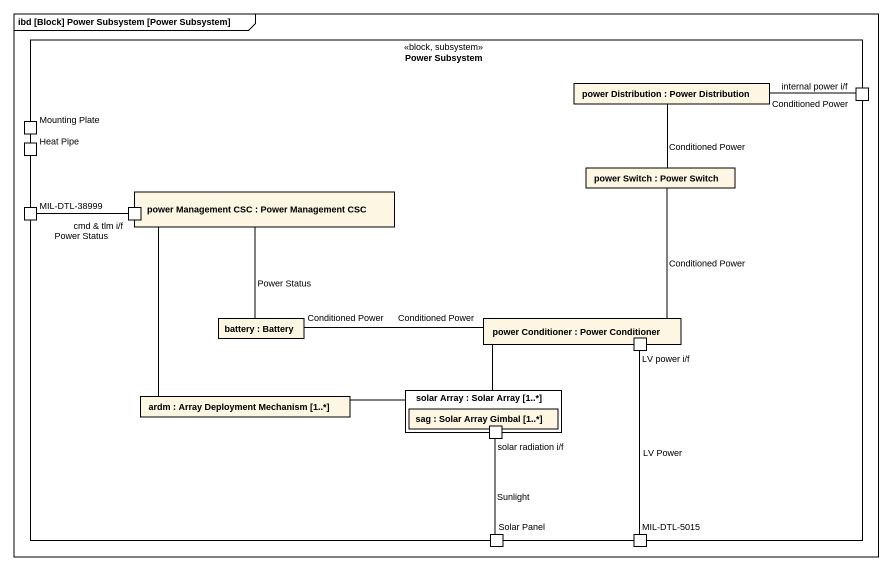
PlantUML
@startuml
mainframe ibd [Block] Power Subsystem [Power Subsystem]
rectangle "Power Subsystem" as Power_Subsystem <<block, subsystem>> {
  rectangle "power Distribution : Power Distribution" as power_Distribution
  port "internal power i/f" as internal_power_i_f
  port "Mounting Plate" as Mounting_Plate
  port "Heat Pipe" as Heat_Pipe
  rectangle "power Switch : Power Switch" as power_Switch
  port "MIL-DTL-38999" as MIL_DTL_38999
  rectangle "power Management CSC : Power Management CSC" as power_Management_CSC {
    port "cmd & tlm i/f" as cmd_tlm_i_f
  }
  rectangle "battery : Battery" as battery
  rectangle "power Conditioner : Power Conditioner" as power_Conditioner {
    port "LV power i/f" as LV_power_i_f
  }
  rectangle "ardm : Array Deployment Mechanism [1..*]" as ardm
  rectangle "solar Array : Solar Array [1..*]" as solar_Array {
    rectangle "sag : Solar Array Gimbal [1..*]" as sag
    port "solar radiation i/f" as solar_radiation_i_f
  }
  port "Solar Panel" as Solar_Panel
  port "MIL-DTL-5015" as MIL_DTL_5015
}
power_Distribution -right- internal_power_i_f : Conditioned Power
power_Distribution -- power_Switch : Conditioned Power
MIL_DTL_38999 -right- cmd_tlm_i_f : Power Status
power_Management_CSC -- battery : Power Status
power_Management_CSC -- ardm
power_Conditioner -up- power_Switch : Conditioned Power
power_Conditioner -left- battery : Conditioned Power\nConditioned Power
ardm -right- solar_Array
solar_Array -up- power_Conditioner
Solar_Panel -up- solar_radiation_i_f : Sunlight
MIL_DTL_5015 -up- LV_power_i_f : LV Power
@enduml
